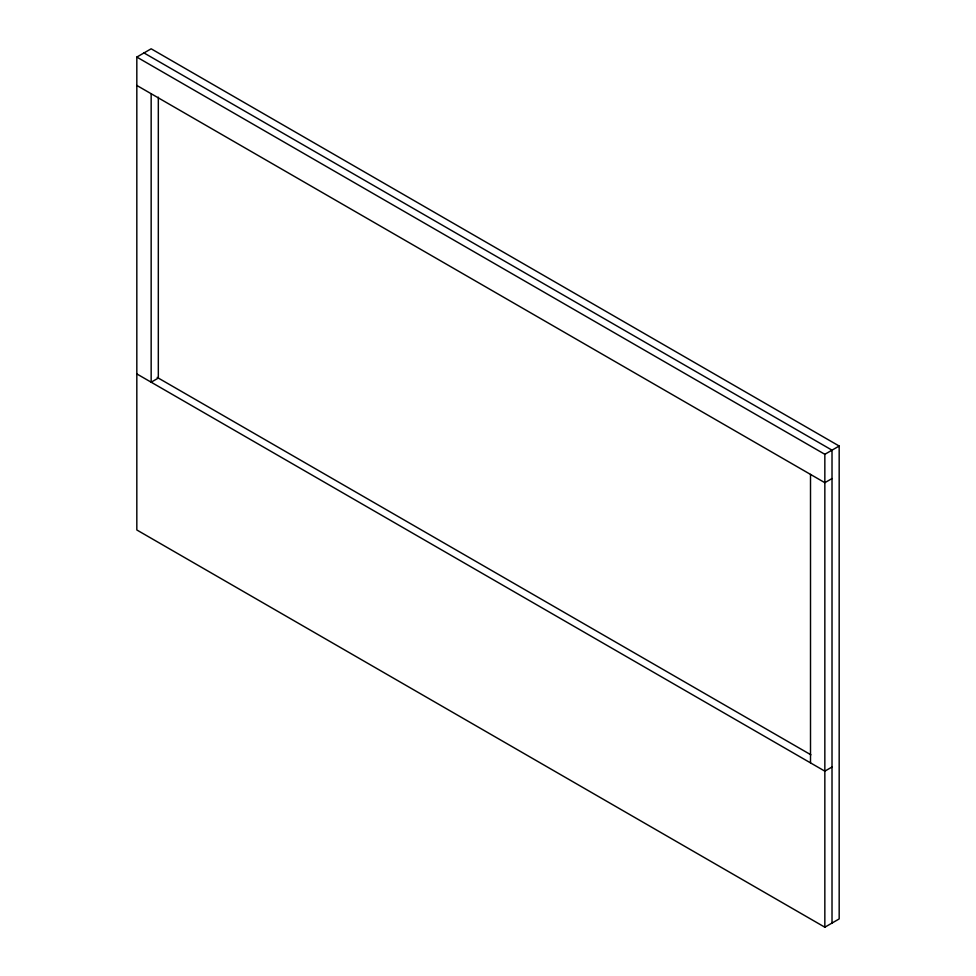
<?xml version="1.0" encoding="UTF-8"?>
<svg xmlns="http://www.w3.org/2000/svg" width="976" height="976" viewBox="0 0 976 976"><rect width="100%" height="100%" fill="white"/><g stroke="black" fill="none" stroke-linecap="round" stroke-linejoin="round"><path stroke-width="1.46" d="M136.823 57.072L151.158 48.8L839.177 446.032L839.177 918.928L824.842 927.2L136.823 529.968L136.823 57.072L824.842 454.304L839.177 446.032M832.016 478.545L824.842 482.681L136.823 85.449M832.016 767.002L824.842 771.15L136.823 373.918M143.984 52.936L832.016 450.168L832.016 923.064M157.197 377.407L810.885 754.802M824.842 454.304L824.842 927.2M810.507 474.397L810.507 762.866M158.319 97.173L158.319 378.054L151.158 382.189L151.158 93.72"/></g></svg>
